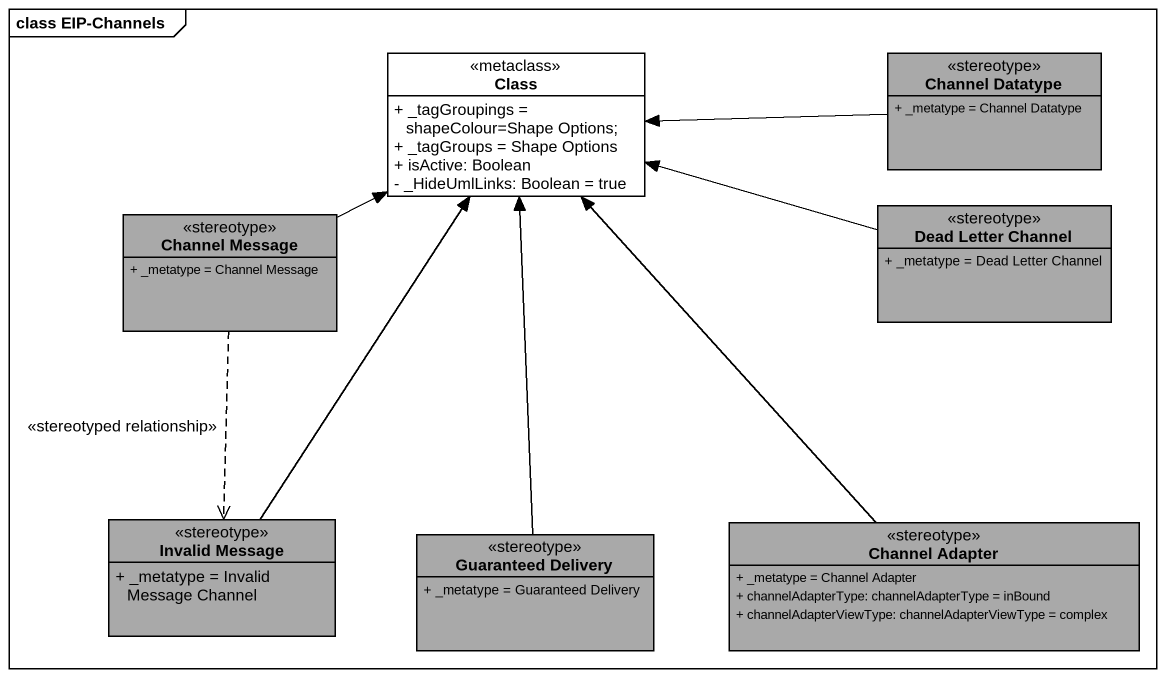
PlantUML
@startuml
mainframe class EIP-Channels
hide circle
hide empty members
skinparam classAttributeIconSize 0
class "Class" as Class_ <<metaclass>> {
  + _tagGroupings = shapeColour=Shape Options;
  + _tagGroups = Shape Options
  + isActive: Boolean
  - _HideUmlLinks: Boolean = true
}
class "Channel Datatype" as Channel_Datatype <<stereotype>> #A9A9A9 {
  + _metatype = Channel Datatype
}
class "Channel Message" as Channel_Message <<stereotype>> #A9A9A9 {
  + _metatype = Channel Message
}
class "Dead Letter Channel" as Dead_Letter_Channel <<stereotype>> #A9A9A9 {
  + _metatype = Dead Letter Channel
}
class "Invalid Message" as Invalid_Message <<stereotype>> #A9A9A9 {
  + _metatype = Invalid Message Channel
}
class "Channel Adapter" as Channel_Adapter <<stereotype>> #A9A9A9 {
  + _metatype = Channel Adapter
  + channelAdapterType: channelAdapterType = inBound
  + channelAdapterViewType: channelAdapterViewType = complex
}
class "Guaranteed Delivery" as Guaranteed_Delivery <<stereotype>> #A9A9A9 {
  + _metatype = Guaranteed Delivery
}
Channel_Datatype -left-> Class_
Channel_Message -right-> Class_
Channel_Message ..> Invalid_Message : <<stereotyped relationship>>
Dead_Letter_Channel -left-> Class_
Invalid_Message -up-> Class_
Channel_Adapter -up-> Class_
Guaranteed_Delivery -up-> Class_
@enduml
